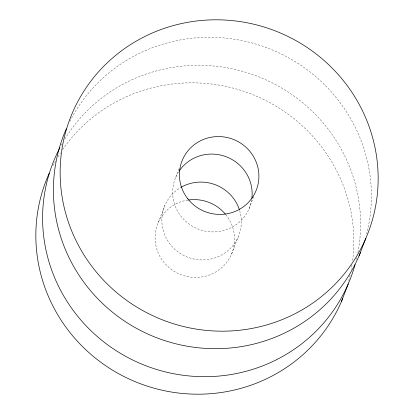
<?xml version="1.0" encoding="UTF-8"?>
<svg xmlns="http://www.w3.org/2000/svg" width="414" height="414" viewBox="0 0 414 414"><rect width="100%" height="100%" fill="white"/><g stroke="black" fill="none" stroke-linecap="round" stroke-linejoin="round"><path stroke-width="0.31" stroke-dasharray="2.07 1.55" d="M158.184 222.768L164.943 205.261M175.748 177.259L179.122 168.503M231.498 254.248L238.252 236.741M249.057 208.739L253.787 196.484M69.878 121.328A159.576 155.1 21.1 0 1 267.428 47.983A159.576 155.1 21.1 0 1 366.561 234.013M251.696 199.61A39.894 38.776 21.1 0 1 198.844 229.325A39.894 38.776 21.1 0 1 178.403 172.203M52.909 165.693A159.576 155.1 21.1 0 1 55.378 161.139M58.007 156.668A159.576 155.1 21.1 0 1 60.434 152.833M62.602 149.604A159.576 155.1 21.1 0 1 250.237 93.636A159.576 155.1 21.1 0 1 352.645 260.566M352.014 264.996A159.576 155.1 21.1 0 1 351.253 269.426M350.073 275.119A159.576 155.1 21.1 0 1 348.153 282.653M225.739 214.597A39.894 38.776 21.1 0 1 214.323 272.795A39.894 38.776 21.1 0 1 157.418 250.92A39.894 38.776 21.1 0 1 187.915 200.055M61.184 145.335A159.576 155.1 21.1 0 1 62.131 143.637M64.76 139.166A159.576 155.1 21.1 0 1 257.565 76.352A159.576 155.1 21.1 0 1 357.887 252.556M356.827 257.617A159.576 155.1 21.1 0 1 356.382 259.506M239.685 210.581A39.894 38.776 21.1 0 1 216.248 257.451A39.894 38.776 21.1 0 1 166.061 237.781A39.894 38.776 21.1 0 1 180.752 187.48"/><path stroke-width="0.62" d="M341.467 301.464L348.221 283.963M359.026 255.956L365.779 238.454A159.576 155.1 21.1 0 0 199.113 20.7A159.576 155.1 21.1 0 0 92.576 267.33A159.576 155.1 21.1 0 0 365.779 238.454M360.501 252.416A159.576 155.1 21.1 0 1 152.104 335.904A159.576 155.1 21.1 0 1 66.292 128.868M179.096 171.132A39.894 38.776 21.1 0 1 225.972 156.673A39.894 38.776 21.1 0 1 251.872 198.363M342.704 298.52A159.576 155.1 21.1 0 1 133.634 381.025A159.576 155.1 21.1 0 1 49.25 173.212M188.556 199.962A39.894 38.776 21.1 0 1 225.351 214.131M355.083 264.525A159.576 155.1 21.1 0 1 144.398 365.174A159.576 155.1 21.1 0 1 59.963 147.617M181.311 187.159A39.894 38.776 21.1 0 1 239.292 209.355M187.511 198.451A39.894 38.776 21.1 0 0 255.816 191.232A39.894 38.776 21.1 0 0 214.147 136.796A39.894 38.776 21.1 0 0 187.511 198.451"/></g></svg>
